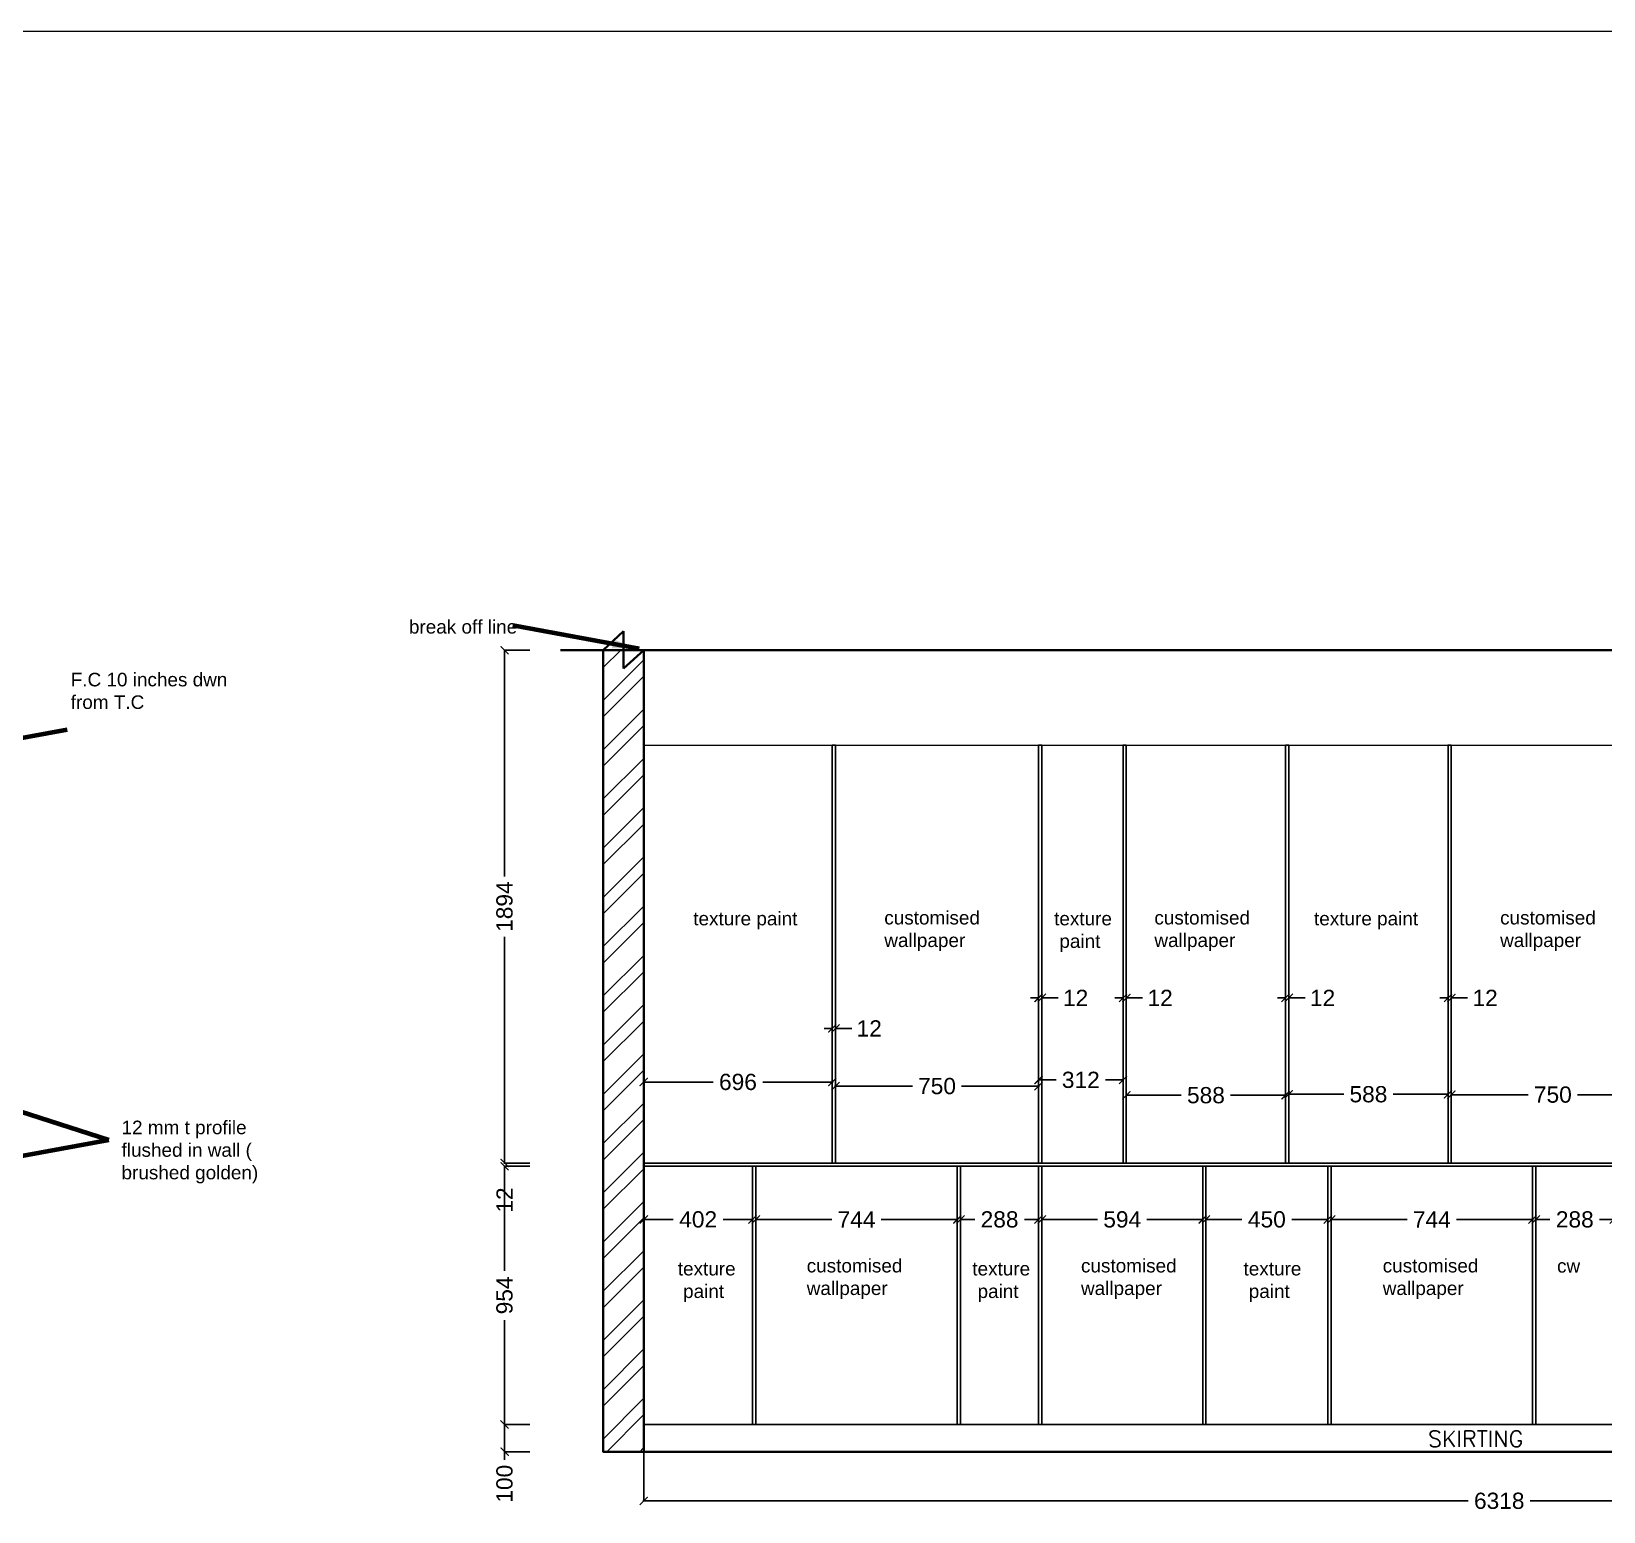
# Model space of a CAD drawing. Header units: millimetres. Extents: x 1464389 to 1998638, y -29162 to 256806.
# Drawn here: x 1537415 to 1543220, y 86248 to 91715 of the extents above; entities that cross this region are included whole.
import ezdxf

# ---------------------------------------------------------------- set-up
doc = ezdxf.new("R2010")
doc.units = ezdxf.units.MM
doc.header["$LTSCALE"] = 15
doc.header["$PDMODE"] = 35
doc.layers.get('0').update_dxf_attribs({"lineweight": 5})
for name, color, linetype, lineweight in [('A-Hatch', 251, 'Continuous', 9), ('dimension', 1, 'Continuous', 25), ('false ceiling', 124, 'Continuous', 9), ('leader', 10, 'Continuous', 18), ('LS_DR_TEXT', 7, 'Continuous', 13), ('LS_DR_Wall', 5, 'Continuous', 35)]:
    doc.layers.add(name, color=color, linetype=linetype, lineweight=lineweight)
doc.layers.add('Furnitures', color=7, linetype='Continuous', lineweight=25, true_color=0x753b00)
doc.layers.add('LS_DR_Skirting', color=154, linetype='Continuous')
doc.layers.add('Text', color=250, linetype='Continuous')
doc.styles.add('ARIAL', font='arial.ttf')
doc.styles.add('ROMANS', font='romans.shx')
doc.dimstyles.new('MD50', dxfattribs={"dimscale": 50, "dimtxt": 1.9, "dimasz": 1.3, "dimexe": 1.3, "dimexo": 2.38, "dimgap": 1, "dimtad": 1, "dimdec": 0, "dimzin": 3, "dimdsep": 46, "dimtxsty": 'ROMANS', "dimblk": 'OBLIQUE', "dimcen": -1.9, "dimdle": 1.3, "dimclrd": 150, "dimclre": 150, "dimclrt": 256, "dimadec": 0, "dimazin": 0, "dimtfac": 1, "dimtdec": 0, "dimtix": 1, "dimtmove": 2, "dimatfit": 3, "dimfxl": 1, "dimtolj": 1, "dimtzin": 3, "dimarcsym": 0})
doc.dimstyles.new('SC-25', dxfattribs={"dimtxt": 60, "dimasz": 30, "dimexe": 0, "dimexo": 0, "dimgap": 25, "dimtad": 0, "dimdec": 0, "dimzin": 0, "dimdsep": 46, "dimtxsty": 'ARIAL', "dimblk": 'ARCHTICK', "dimcen": 0.09, "dimdle": 3, "dimclrd": 251, "dimclre": 251, "dimclrt": 1, "dimadec": 0, "dimazin": 0, "dimtfac": 1, "dimtdec": 0, "dimtofl": 0, "dimtmove": 0, "dimatfit": 2, "dimfxl": 100, "dimtolj": 1, "dimtzin": 0, "dimarcsym": 0})

# ---------------------------------------------------------------- blocks, each defined once
blk = doc.blocks.new('_Oblique')
at = {"color": 0, "linetype": 'ByBlock', "lineweight": -2}
blk.add_line((-0.5, -0.5), (0.5, 0.5), dxfattribs=at)
blk = doc.blocks.new('_ArchTick')
at = {"color": 0, "linetype": 'ByBlock', "const_width": 0.15}
blk.add_lwpolyline([(-0.5, -0.5), (0.5, 0.5)], dxfattribs=at)
blk = doc.blocks.new('*D2265')
at = {"layer": 'Defpoints', "color": 0, "ltscale": 0.25, "transparency": 16777216}
for p in [(1539675.5, 87850.2), (1540371.5, 87850.2), (1540371.5, 87834.8)]:
    blk.add_point(p, dxfattribs=at)
at = {"layer": 'dimension', "color": 251, "lineweight": -2, "ltscale": 0.25, "transparency": 16777216}
for p, q in [((1539672.5, 87834.8), (1539932, 87834.8)), ((1539675.5, 87850.2), (1539675.5, 87834.8)), ((1540374.5, 87834.8), (1540114.9, 87834.8)), ((1540371.5, 87850.2), (1540371.5, 87834.8))]:
    blk.add_line(p, q, dxfattribs=at)
at = {"layer": 'dimension', "color": 251, "lineweight": -2, "ltscale": 0.25, "transparency": 16777216, "xscale": 30, "yscale": 30, "zscale": 30, "rotation": 180}
blk.add_blockref('_ArchTick', (1539675.5, 87834.8), dxfattribs=at)
at = {"layer": 'dimension', "color": 251, "lineweight": -2, "ltscale": 0.25, "transparency": 16777216, "xscale": 30, "yscale": 30, "zscale": 30}
blk.add_blockref('_ArchTick', (1540371.5, 87834.8), dxfattribs=at)
at = {"layer": 'dimension', "color": 1, "ltscale": 0.25, "transparency": 16777216, "insert": (1540023.5, 87834.8), "char_height": 60, "attachment_point": 5, "style": 'ARIAL'}
blk.add_mtext('\\A1;696', dxfattribs=at)
blk = doc.blocks.new('*D2266')
at = {"layer": 'Defpoints', "color": 0, "ltscale": 0.25, "transparency": 16777216}
for p in [(1539675.5, 87363.1), (1540077.5, 87363.1), (1540077.5, 87327.1)]:
    blk.add_point(p, dxfattribs=at)
at = {"layer": 'dimension', "color": 251, "lineweight": -2, "ltscale": 0.25, "transparency": 16777216}
for p, q in [((1539672.5, 87327.1), (1539784.3, 87327.1)), ((1539675.5, 87363.1), (1539675.5, 87327.1)), ((1540080.5, 87327.1), (1539968.7, 87327.1)), ((1540077.5, 87363.1), (1540077.5, 87327.1))]:
    blk.add_line(p, q, dxfattribs=at)
at = {"layer": 'dimension', "color": 251, "lineweight": -2, "ltscale": 0.25, "transparency": 16777216, "xscale": 30, "yscale": 30, "zscale": 30, "rotation": 180}
blk.add_blockref('_ArchTick', (1539675.5, 87327.1), dxfattribs=at)
at = {"layer": 'dimension', "color": 251, "lineweight": -2, "ltscale": 0.25, "transparency": 16777216, "xscale": 30, "yscale": 30, "zscale": 30}
blk.add_blockref('_ArchTick', (1540077.5, 87327.1), dxfattribs=at)
at = {"layer": 'dimension', "color": 1, "ltscale": 0.25, "transparency": 16777216, "insert": (1539876.5, 87327.1), "char_height": 60, "attachment_point": 5, "style": 'ARIAL'}
blk.add_mtext('\\A1;402', dxfattribs=at)
blk = doc.blocks.new('*D2267')
at = {"layer": 'Defpoints', "color": 0, "ltscale": 0.25, "transparency": 16777216}
for p in [(1540089.5, 87327.1), (1540833.5, 87327.1), (1540833.5, 87327.1)]:
    blk.add_point(p, dxfattribs=at)
at = {"layer": 'dimension', "color": 251, "lineweight": -2, "ltscale": 0.25, "transparency": 16777216}
for p, q in [((1540086.5, 87327.1), (1540370.6, 87327.1)), ((1540836.5, 87327.1), (1540552.4, 87327.1))]:
    blk.add_line(p, q, dxfattribs=at)
at = {"layer": 'dimension', "color": 251, "lineweight": -2, "ltscale": 0.25, "transparency": 16777216, "xscale": 30, "yscale": 30, "zscale": 30, "rotation": 180}
blk.add_blockref('_ArchTick', (1540089.5, 87327.1), dxfattribs=at)
at = {"layer": 'dimension', "color": 251, "lineweight": -2, "ltscale": 0.25, "transparency": 16777216, "xscale": 30, "yscale": 30, "zscale": 30}
blk.add_blockref('_ArchTick', (1540833.5, 87327.1), dxfattribs=at)
at = {"layer": 'dimension', "color": 1, "ltscale": 0.25, "transparency": 16777216, "insert": (1540461.5, 87327.1), "char_height": 60, "attachment_point": 5, "style": 'ARIAL'}
blk.add_mtext('\\A1;744', dxfattribs=at)
blk = doc.blocks.new('*D2268')
at = {"layer": 'Defpoints', "color": 0, "ltscale": 0.25, "transparency": 16777216}
for p in [(1541133.5, 87819.6), (1540383.5, 87630), (1541133.5, 87636.4)]:
    blk.add_point(p, dxfattribs=at)
at = {"layer": 'dimension', "color": 251, "lineweight": -2, "ltscale": 0.25, "transparency": 16777216}
for p, q in [((1540380.5, 87819.6), (1540667.5, 87819.6)), ((1540383.5, 87630), (1540383.5, 87819.6)), ((1541136.5, 87819.6), (1540849.4, 87819.6)), ((1541133.5, 87636.4), (1541133.5, 87819.6))]:
    blk.add_line(p, q, dxfattribs=at)
at = {"layer": 'dimension', "color": 251, "lineweight": -2, "ltscale": 0.25, "transparency": 16777216, "xscale": 30, "yscale": 30, "zscale": 30, "rotation": 180}
blk.add_blockref('_ArchTick', (1540383.5, 87819.6), dxfattribs=at)
at = {"layer": 'dimension', "color": 251, "lineweight": -2, "ltscale": 0.25, "transparency": 16777216, "xscale": 30, "yscale": 30, "zscale": 30}
blk.add_blockref('_ArchTick', (1541133.5, 87819.6), dxfattribs=at)
at = {"layer": 'dimension', "color": 1, "ltscale": 0.25, "transparency": 16777216, "insert": (1540758.5, 87819.6), "char_height": 60, "attachment_point": 5, "style": 'ARIAL'}
blk.add_mtext('\\A1;750', dxfattribs=at)
blk = doc.blocks.new('*D2269')
at = {"layer": 'Defpoints', "color": 0, "ltscale": 0.25, "transparency": 16777216}
for p in [(1541445.5, 87842.5), (1541133.5, 87750.9), (1541445.5, 87711.1)]:
    blk.add_point(p, dxfattribs=at)
at = {"layer": 'dimension', "color": 251, "lineweight": -2, "ltscale": 0.25, "transparency": 16777216}
for p, q in [((1541130.5, 87842.5), (1541198.5, 87842.5)), ((1541133.5, 87750.9), (1541133.5, 87842.5)), ((1541448.5, 87842.5), (1541380.4, 87842.5)), ((1541445.5, 87711.1), (1541445.5, 87842.5))]:
    blk.add_line(p, q, dxfattribs=at)
at = {"layer": 'dimension', "color": 251, "lineweight": -2, "ltscale": 0.25, "transparency": 16777216, "xscale": 30, "yscale": 30, "zscale": 30, "rotation": 180}
blk.add_blockref('_ArchTick', (1541133.5, 87842.5), dxfattribs=at)
at = {"layer": 'dimension', "color": 251, "lineweight": -2, "ltscale": 0.25, "transparency": 16777216, "xscale": 30, "yscale": 30, "zscale": 30}
blk.add_blockref('_ArchTick', (1541445.5, 87842.5), dxfattribs=at)
at = {"layer": 'dimension', "color": 1, "ltscale": 0.25, "transparency": 16777216, "insert": (1541289.5, 87842.5), "char_height": 60, "attachment_point": 5, "style": 'ARIAL'}
blk.add_mtext('\\A1;312', dxfattribs=at)
blk = doc.blocks.new('*D2270')
at = {"layer": 'Defpoints', "color": 0, "ltscale": 0.25, "transparency": 16777216}
for p in [(1541457.5, 87785.8), (1542045.5, 87785.8), (1542045.5, 87785.8)]:
    blk.add_point(p, dxfattribs=at)
at = {"layer": 'dimension', "color": 251, "lineweight": -2, "ltscale": 0.25, "transparency": 16777216}
for p, q in [((1541454.5, 87785.8), (1541660.1, 87785.8)), ((1542048.5, 87785.8), (1541842.8, 87785.8))]:
    blk.add_line(p, q, dxfattribs=at)
at = {"layer": 'dimension', "color": 251, "lineweight": -2, "ltscale": 0.25, "transparency": 16777216, "xscale": 30, "yscale": 30, "zscale": 30, "rotation": 180}
blk.add_blockref('_ArchTick', (1541457.5, 87785.8), dxfattribs=at)
at = {"layer": 'dimension', "color": 251, "lineweight": -2, "ltscale": 0.25, "transparency": 16777216, "xscale": 30, "yscale": 30, "zscale": 30}
blk.add_blockref('_ArchTick', (1542045.5, 87785.8), dxfattribs=at)
at = {"layer": 'dimension', "color": 1, "ltscale": 0.25, "transparency": 16777216, "insert": (1541751.5, 87785.8), "char_height": 60, "attachment_point": 5, "style": 'ARIAL'}
blk.add_mtext('\\A1;588', dxfattribs=at)
blk = doc.blocks.new('*D2271')
at = {"layer": 'Defpoints', "color": 0, "ltscale": 0.25, "transparency": 16777216}
for p in [(1542645.5, 87789.4), (1542057.5, 87769.9), (1542645.5, 87769.9)]:
    blk.add_point(p, dxfattribs=at)
at = {"layer": 'dimension', "color": 251, "lineweight": -2, "ltscale": 0.25, "transparency": 16777216}
for p, q in [((1542054.5, 87789.4), (1542260.1, 87789.4)), ((1542057.5, 87769.9), (1542057.5, 87789.4)), ((1542648.5, 87789.4), (1542442.8, 87789.4)), ((1542645.5, 87769.9), (1542645.5, 87789.4))]:
    blk.add_line(p, q, dxfattribs=at)
at = {"layer": 'dimension', "color": 251, "lineweight": -2, "ltscale": 0.25, "transparency": 16777216, "xscale": 30, "yscale": 30, "zscale": 30, "rotation": 180}
blk.add_blockref('_ArchTick', (1542057.5, 87789.4), dxfattribs=at)
at = {"layer": 'dimension', "color": 251, "lineweight": -2, "ltscale": 0.25, "transparency": 16777216, "xscale": 30, "yscale": 30, "zscale": 30}
blk.add_blockref('_ArchTick', (1542645.5, 87789.4), dxfattribs=at)
at = {"layer": 'dimension', "color": 1, "ltscale": 0.25, "transparency": 16777216, "insert": (1542351.5, 87789.4), "char_height": 60, "attachment_point": 5, "style": 'ARIAL'}
blk.add_mtext('\\A1;588', dxfattribs=at)
blk = doc.blocks.new('*D2272')
at = {"layer": 'Defpoints', "color": 0, "ltscale": 0.25, "transparency": 16777216}
for p in [(1543407.5, 87788), (1543407.5, 87776.2), (1542657.5, 87763.8)]:
    blk.add_point(p, dxfattribs=at)
at = {"layer": 'dimension', "color": 251, "lineweight": -2, "ltscale": 0.25, "transparency": 16777216}
for p, q in [((1542654.5, 87788), (1542941.5, 87788)), ((1542657.5, 87763.8), (1542657.5, 87788)), ((1543410.5, 87788), (1543123.4, 87788)), ((1543407.5, 87776.2), (1543407.5, 87788))]:
    blk.add_line(p, q, dxfattribs=at)
at = {"layer": 'dimension', "color": 251, "lineweight": -2, "ltscale": 0.25, "transparency": 16777216, "xscale": 30, "yscale": 30, "zscale": 30, "rotation": 180}
blk.add_blockref('_ArchTick', (1542657.5, 87788), dxfattribs=at)
at = {"layer": 'dimension', "color": 251, "lineweight": -2, "ltscale": 0.25, "transparency": 16777216, "xscale": 30, "yscale": 30, "zscale": 30}
blk.add_blockref('_ArchTick', (1543407.5, 87788), dxfattribs=at)
at = {"layer": 'dimension', "color": 1, "ltscale": 0.25, "transparency": 16777216, "insert": (1543032.5, 87788), "char_height": 60, "attachment_point": 5, "style": 'ARIAL'}
blk.add_mtext('\\A1;750', dxfattribs=at)
blk = doc.blocks.new('*D2278')
at = {"layer": 'Defpoints', "color": 0, "ltscale": 0.25, "transparency": 16777216}
for p in [(1540371.5, 88032.8), (1540383.5, 88032.8), (1540383.5, 88032.8)]:
    blk.add_point(p, dxfattribs=at)
at = {"layer": 'dimension', "color": 251, "lineweight": -2, "ltscale": 0.25, "transparency": 16777216}
for p, q in [((1540371.5, 88032.8), (1540341.5, 88032.8)), ((1540383.5, 88032.8), (1540443.5, 88032.8))]:
    blk.add_line(p, q, dxfattribs=at)
at = {"layer": 'dimension', "color": 251, "lineweight": -2, "ltscale": 0.25, "transparency": 16777216, "xscale": 30, "yscale": 30, "zscale": 30}
blk.add_blockref('_ArchTick', (1540371.5, 88032.8), dxfattribs=at)
at = {"layer": 'dimension', "color": 251, "lineweight": -2, "ltscale": 0.25, "transparency": 16777216, "xscale": 30, "yscale": 30, "zscale": 30, "rotation": 180}
blk.add_blockref('_ArchTick', (1540383.5, 88032.8), dxfattribs=at)
at = {"layer": 'dimension', "color": 1, "ltscale": 0.25, "transparency": 16777216, "insert": (1540508.3, 88032.8), "char_height": 60, "attachment_point": 5, "style": 'ARIAL'}
blk.add_mtext('\\A1;12', dxfattribs=at)
blk = doc.blocks.new('*D1624')
at = {"layer": 'Defpoints', "color": 0, "ltscale": 0.25, "transparency": 16777216}
for p in [(1541133.5, 88145.5), (1541145.5, 88145.5), (1541145.5, 88145.5)]:
    blk.add_point(p, dxfattribs=at)
at = {"layer": 'dimension', "color": 251, "lineweight": -2, "ltscale": 0.25, "transparency": 16777216}
for p, q in [((1541133.5, 88145.5), (1541103.5, 88145.5)), ((1541145.5, 88145.5), (1541205.5, 88145.5))]:
    blk.add_line(p, q, dxfattribs=at)
at = {"layer": 'dimension', "color": 251, "lineweight": -2, "ltscale": 0.25, "transparency": 16777216, "xscale": 30, "yscale": 30, "zscale": 30}
blk.add_blockref('_ArchTick', (1541133.5, 88145.5), dxfattribs=at)
at = {"layer": 'dimension', "color": 251, "lineweight": -2, "ltscale": 0.25, "transparency": 16777216, "xscale": 30, "yscale": 30, "zscale": 30, "rotation": 180}
blk.add_blockref('_ArchTick', (1541145.5, 88145.5), dxfattribs=at)
at = {"layer": 'dimension', "color": 1, "ltscale": 0.25, "transparency": 16777216, "insert": (1541270.3, 88145.5), "char_height": 60, "attachment_point": 5, "style": 'ARIAL'}
blk.add_mtext('\\A1;12', dxfattribs=at)
blk = doc.blocks.new('*D1625')
at = {"layer": 'Defpoints', "color": 0, "ltscale": 0.25, "transparency": 16777216}
for p in [(1541445.5, 88145.5), (1541457.5, 88145.5), (1541457.5, 88145.5)]:
    blk.add_point(p, dxfattribs=at)
at = {"layer": 'dimension', "color": 251, "lineweight": -2, "ltscale": 0.25, "transparency": 16777216}
for p, q in [((1541445.5, 88145.5), (1541415.5, 88145.5)), ((1541457.5, 88145.5), (1541517.5, 88145.5))]:
    blk.add_line(p, q, dxfattribs=at)
at = {"layer": 'dimension', "color": 251, "lineweight": -2, "ltscale": 0.25, "transparency": 16777216, "xscale": 30, "yscale": 30, "zscale": 30}
blk.add_blockref('_ArchTick', (1541445.5, 88145.5), dxfattribs=at)
at = {"layer": 'dimension', "color": 251, "lineweight": -2, "ltscale": 0.25, "transparency": 16777216, "xscale": 30, "yscale": 30, "zscale": 30, "rotation": 180}
blk.add_blockref('_ArchTick', (1541457.5, 88145.5), dxfattribs=at)
at = {"layer": 'dimension', "color": 1, "ltscale": 0.25, "transparency": 16777216, "insert": (1541582.3, 88145.5), "char_height": 60, "attachment_point": 5, "style": 'ARIAL'}
blk.add_mtext('\\A1;12', dxfattribs=at)
blk = doc.blocks.new('*D1626')
at = {"layer": 'Defpoints', "color": 0, "ltscale": 0.25, "transparency": 16777216}
for p in [(1542045.5, 88145.5), (1542057.5, 88145.5), (1542057.5, 88145.5)]:
    blk.add_point(p, dxfattribs=at)
at = {"layer": 'dimension', "color": 251, "lineweight": -2, "ltscale": 0.25, "transparency": 16777216}
for p, q in [((1542045.5, 88145.5), (1542015.5, 88145.5)), ((1542057.5, 88145.5), (1542117.5, 88145.5))]:
    blk.add_line(p, q, dxfattribs=at)
at = {"layer": 'dimension', "color": 251, "lineweight": -2, "ltscale": 0.25, "transparency": 16777216, "xscale": 30, "yscale": 30, "zscale": 30}
blk.add_blockref('_ArchTick', (1542045.5, 88145.5), dxfattribs=at)
at = {"layer": 'dimension', "color": 251, "lineweight": -2, "ltscale": 0.25, "transparency": 16777216, "xscale": 30, "yscale": 30, "zscale": 30, "rotation": 180}
blk.add_blockref('_ArchTick', (1542057.5, 88145.5), dxfattribs=at)
at = {"layer": 'dimension', "color": 1, "ltscale": 0.25, "transparency": 16777216, "insert": (1542182.3, 88145.5), "char_height": 60, "attachment_point": 5, "style": 'ARIAL'}
blk.add_mtext('\\A1;12', dxfattribs=at)
blk = doc.blocks.new('*D1627')
at = {"layer": 'Defpoints', "color": 0, "ltscale": 0.25, "transparency": 16777216}
for p in [(1542645.5, 88145.5), (1542657.5, 88145.5), (1542657.5, 88145.5)]:
    blk.add_point(p, dxfattribs=at)
at = {"layer": 'dimension', "color": 251, "lineweight": -2, "ltscale": 0.25, "transparency": 16777216}
for p, q in [((1542645.5, 88145.5), (1542615.5, 88145.5)), ((1542657.5, 88145.5), (1542717.5, 88145.5))]:
    blk.add_line(p, q, dxfattribs=at)
at = {"layer": 'dimension', "color": 251, "lineweight": -2, "ltscale": 0.25, "transparency": 16777216, "xscale": 30, "yscale": 30, "zscale": 30}
blk.add_blockref('_ArchTick', (1542645.5, 88145.5), dxfattribs=at)
at = {"layer": 'dimension', "color": 251, "lineweight": -2, "ltscale": 0.25, "transparency": 16777216, "xscale": 30, "yscale": 30, "zscale": 30, "rotation": 180}
blk.add_blockref('_ArchTick', (1542657.5, 88145.5), dxfattribs=at)
at = {"layer": 'dimension', "color": 1, "ltscale": 0.25, "transparency": 16777216, "insert": (1542782.3, 88145.5), "char_height": 60, "attachment_point": 5, "style": 'ARIAL'}
blk.add_mtext('\\A1;12', dxfattribs=at)
blk = doc.blocks.new('*D2279')
at = {"layer": 'Defpoints', "color": 0, "ltscale": 0.25, "transparency": 16777216}
for p in [(1540845.5, 87311.4), (1541133.5, 87327.1), (1541133.5, 87311.4)]:
    blk.add_point(p, dxfattribs=at)
at = {"layer": 'dimension', "color": 251, "lineweight": -2, "ltscale": 0.25, "transparency": 16777216}
for p, q in [((1540842.5, 87327.1), (1540897.6, 87327.1)), ((1540845.5, 87311.4), (1540845.5, 87327.1)), ((1541136.5, 87327.1), (1541081.3, 87327.1)), ((1541133.5, 87311.4), (1541133.5, 87327.1))]:
    blk.add_line(p, q, dxfattribs=at)
at = {"layer": 'dimension', "color": 251, "lineweight": -2, "ltscale": 0.25, "transparency": 16777216, "xscale": 30, "yscale": 30, "zscale": 30, "rotation": 180}
blk.add_blockref('_ArchTick', (1540845.5, 87327.1), dxfattribs=at)
at = {"layer": 'dimension', "color": 251, "lineweight": -2, "ltscale": 0.25, "transparency": 16777216, "xscale": 30, "yscale": 30, "zscale": 30}
blk.add_blockref('_ArchTick', (1541133.5, 87327.1), dxfattribs=at)
at = {"layer": 'dimension', "color": 1, "ltscale": 0.25, "transparency": 16777216, "insert": (1540989.5, 87327.1), "char_height": 60, "attachment_point": 5, "style": 'ARIAL'}
blk.add_mtext('\\A1;288', dxfattribs=at)
blk = doc.blocks.new('*D2280')
at = {"layer": 'Defpoints', "color": 0, "ltscale": 0.25, "transparency": 16777216}
for p in [(1541145.5, 87319.1), (1541739.5, 87327.1), (1541739.5, 87319.1)]:
    blk.add_point(p, dxfattribs=at)
at = {"layer": 'dimension', "color": 251, "lineweight": -2, "ltscale": 0.25, "transparency": 16777216}
for p, q in [((1541142.5, 87327.1), (1541351.3, 87327.1)), ((1541145.5, 87319.1), (1541145.5, 87327.1)), ((1541742.5, 87327.1), (1541533.6, 87327.1)), ((1541739.5, 87319.1), (1541739.5, 87327.1))]:
    blk.add_line(p, q, dxfattribs=at)
at = {"layer": 'dimension', "color": 251, "lineweight": -2, "ltscale": 0.25, "transparency": 16777216, "xscale": 30, "yscale": 30, "zscale": 30, "rotation": 180}
blk.add_blockref('_ArchTick', (1541145.5, 87327.1), dxfattribs=at)
at = {"layer": 'dimension', "color": 251, "lineweight": -2, "ltscale": 0.25, "transparency": 16777216, "xscale": 30, "yscale": 30, "zscale": 30}
blk.add_blockref('_ArchTick', (1541739.5, 87327.1), dxfattribs=at)
at = {"layer": 'dimension', "color": 1, "ltscale": 0.25, "transparency": 16777216, "insert": (1541442.5, 87327.1), "char_height": 60, "attachment_point": 5, "style": 'ARIAL'}
blk.add_mtext('\\A1;594', dxfattribs=at)
blk = doc.blocks.new('*D2281')
at = {"layer": 'Defpoints', "color": 0, "ltscale": 0.25, "transparency": 16777216}
for p in [(1541751.5, 87320.9), (1542201.5, 87327.1), (1542201.5, 87320.9)]:
    blk.add_point(p, dxfattribs=at)
at = {"layer": 'dimension', "color": 251, "lineweight": -2, "ltscale": 0.25, "transparency": 16777216}
for p, q in [((1541748.5, 87327.1), (1541884.1, 87327.1)), ((1541751.5, 87320.9), (1541751.5, 87327.1)), ((1542204.5, 87327.1), (1542068.9, 87327.1)), ((1542201.5, 87320.9), (1542201.5, 87327.1))]:
    blk.add_line(p, q, dxfattribs=at)
at = {"layer": 'dimension', "color": 251, "lineweight": -2, "ltscale": 0.25, "transparency": 16777216, "xscale": 30, "yscale": 30, "zscale": 30, "rotation": 180}
blk.add_blockref('_ArchTick', (1541751.5, 87327.1), dxfattribs=at)
at = {"layer": 'dimension', "color": 251, "lineweight": -2, "ltscale": 0.25, "transparency": 16777216, "xscale": 30, "yscale": 30, "zscale": 30}
blk.add_blockref('_ArchTick', (1542201.5, 87327.1), dxfattribs=at)
at = {"layer": 'dimension', "color": 1, "ltscale": 0.25, "transparency": 16777216, "insert": (1541976.5, 87327.1), "char_height": 60, "attachment_point": 5, "style": 'ARIAL'}
blk.add_mtext('\\A1;450', dxfattribs=at)
blk = doc.blocks.new('*D2282')
at = {"layer": 'Defpoints', "color": 0, "ltscale": 0.25, "transparency": 16777216}
for p in [(1542213.5, 87327.1), (1542957.5, 87327.1), (1542957.5, 87318.3)]:
    blk.add_point(p, dxfattribs=at)
at = {"layer": 'dimension', "color": 251, "lineweight": -2, "ltscale": 0.25, "transparency": 16777216}
for p, q in [((1542210.5, 87327.1), (1542494.6, 87327.1)), ((1542960.5, 87327.1), (1542676.4, 87327.1)), ((1542957.5, 87318.3), (1542957.5, 87327.1))]:
    blk.add_line(p, q, dxfattribs=at)
at = {"layer": 'dimension', "color": 251, "lineweight": -2, "ltscale": 0.25, "transparency": 16777216, "xscale": 30, "yscale": 30, "zscale": 30, "rotation": 180}
blk.add_blockref('_ArchTick', (1542213.5, 87327.1), dxfattribs=at)
at = {"layer": 'dimension', "color": 251, "lineweight": -2, "ltscale": 0.25, "transparency": 16777216, "xscale": 30, "yscale": 30, "zscale": 30}
blk.add_blockref('_ArchTick', (1542957.5, 87327.1), dxfattribs=at)
at = {"layer": 'dimension', "color": 1, "ltscale": 0.25, "transparency": 16777216, "insert": (1542585.5, 87327.1), "char_height": 60, "attachment_point": 5, "style": 'ARIAL'}
blk.add_mtext('\\A1;744', dxfattribs=at)
blk = doc.blocks.new('*D2283')
at = {"layer": 'Defpoints', "color": 0, "ltscale": 0.25, "transparency": 16777216}
for p in [(1542969.5, 87327.1), (1543257.5, 87327.1), (1543257.5, 87327.1)]:
    blk.add_point(p, dxfattribs=at)
at = {"layer": 'dimension', "color": 251, "lineweight": -2, "ltscale": 0.25, "transparency": 16777216}
for p, q in [((1542966.5, 87327.1), (1543021.6, 87327.1)), ((1543260.5, 87327.1), (1543205.3, 87327.1))]:
    blk.add_line(p, q, dxfattribs=at)
at = {"layer": 'dimension', "color": 251, "lineweight": -2, "ltscale": 0.25, "transparency": 16777216, "xscale": 30, "yscale": 30, "zscale": 30, "rotation": 180}
blk.add_blockref('_ArchTick', (1542969.5, 87327.1), dxfattribs=at)
at = {"layer": 'dimension', "color": 251, "lineweight": -2, "ltscale": 0.25, "transparency": 16777216, "xscale": 30, "yscale": 30, "zscale": 30}
blk.add_blockref('_ArchTick', (1543257.5, 87327.1), dxfattribs=at)
at = {"layer": 'dimension', "color": 1, "ltscale": 0.25, "transparency": 16777216, "insert": (1543113.5, 87327.1), "char_height": 60, "attachment_point": 5, "style": 'ARIAL'}
blk.add_mtext('\\A1;288', dxfattribs=at)
blk = doc.blocks.new('*D1633')
at = {"layer": 'Defpoints', "color": 0, "ltscale": 0.25, "transparency": 16777216}
for p in [(1539255.3, 86569.7), (1539161.6, 86469.5), (1539255.3, 86469.5)]:
    blk.add_point(p, dxfattribs=at)
at = {"layer": 'dimension', "color": 251, "lineweight": -2, "ltscale": 0.25, "transparency": 16777216}
for p, q in [((1539161.6, 86572.7), (1539161.6, 86469.5)), ((1539255.3, 86569.7), (1539161.6, 86569.7)), ((1539255.3, 86469.5), (1539161.6, 86469.5)), ((1539161.6, 86469.5), (1539161.6, 86439.5))]:
    blk.add_line(p, q, dxfattribs=at)
at = {"layer": 'dimension', "color": 251, "lineweight": -2, "ltscale": 0.25, "transparency": 16777216, "xscale": 30, "yscale": 30, "zscale": 30}
for p, rotation in [((1539161.6, 86569.7), 90), ((1539161.6, 86469.5), 270)]:
    blk.add_blockref('_ArchTick', p, dxfattribs=dict(at, rotation=rotation))
at = {"layer": 'dimension', "color": 1, "ltscale": 0.25, "transparency": 16777216, "insert": (1539161.6, 86351.1), "char_height": 60, "attachment_point": 5, "rotation": 90, "style": 'ARIAL'}
blk.add_mtext('\\A1;100', dxfattribs=at)
blk = doc.blocks.new('*D1634')
at = {"layer": 'Defpoints', "color": 0, "ltscale": 0.25, "transparency": 16777216}
for p in [(1539161.6, 87523.7), (1539255.3, 87523.7), (1539255.3, 86569.7)]:
    blk.add_point(p, dxfattribs=at)
at = {"layer": 'dimension', "color": 251, "lineweight": -2, "ltscale": 0.25, "transparency": 16777216}
for p, q in [((1539161.6, 87526.7), (1539161.6, 87137.9)), ((1539255.3, 87523.7), (1539161.6, 87523.7)), ((1539161.6, 86566.7), (1539161.6, 86955.6)), ((1539255.3, 86569.7), (1539161.6, 86569.7))]:
    blk.add_line(p, q, dxfattribs=at)
at = {"layer": 'dimension', "color": 251, "lineweight": -2, "ltscale": 0.25, "transparency": 16777216, "xscale": 30, "yscale": 30, "zscale": 30}
for p, rotation in [((1539161.6, 87523.7), 90), ((1539161.6, 86569.7), 270)]:
    blk.add_blockref('_ArchTick', p, dxfattribs=dict(at, rotation=rotation))
at = {"layer": 'dimension', "color": 1, "ltscale": 0.25, "transparency": 16777216, "insert": (1539161.6, 87046.7), "char_height": 60, "attachment_point": 5, "rotation": 90, "style": 'ARIAL'}
blk.add_mtext('\\A1;954', dxfattribs=at)
blk = doc.blocks.new('*D1635')
at = {"layer": 'Defpoints', "color": 0, "ltscale": 0.25, "transparency": 16777216}
for p in [(1539161.6, 87523.7), (1539255.3, 87535.7), (1539255.3, 87523.7)]:
    blk.add_point(p, dxfattribs=at)
at = {"layer": 'dimension', "color": 251, "lineweight": -2, "ltscale": 0.25, "transparency": 16777216}
for p, q in [((1539161.6, 87535.7), (1539161.6, 87565.7)), ((1539255.3, 87535.7), (1539161.6, 87535.7)), ((1539255.3, 87523.7), (1539161.6, 87523.7)), ((1539161.6, 87523.7), (1539161.6, 87463.7))]:
    blk.add_line(p, q, dxfattribs=at)
at = {"layer": 'dimension', "color": 251, "lineweight": -2, "ltscale": 0.25, "transparency": 16777216, "xscale": 30, "yscale": 30, "zscale": 30}
for p, rotation in [((1539161.6, 87535.7), 270), ((1539161.6, 87523.7), 90)]:
    blk.add_blockref('_ArchTick', p, dxfattribs=dict(at, rotation=rotation))
at = {"layer": 'dimension', "color": 1, "ltscale": 0.25, "transparency": 16777216, "insert": (1539161.6, 87398.9), "char_height": 60, "attachment_point": 5, "rotation": 90, "style": 'ARIAL'}
blk.add_mtext('\\A1;12', dxfattribs=at)
blk = doc.blocks.new('*D1636')
at = {"layer": 'Defpoints', "color": 0, "ltscale": 0.25, "transparency": 16777216}
for p in [(1539161.6, 89429.5), (1539255.3, 89429.5), (1539255.3, 87535.7)]:
    blk.add_point(p, dxfattribs=at)
at = {"layer": 'dimension', "color": 251, "lineweight": -2, "ltscale": 0.25, "transparency": 16777216}
for p, q in [((1539161.6, 89432.5), (1539161.6, 88594.2)), ((1539255.3, 89429.5), (1539161.6, 89429.5)), ((1539161.6, 87532.7), (1539161.6, 88371)), ((1539255.3, 87535.7), (1539161.6, 87535.7))]:
    blk.add_line(p, q, dxfattribs=at)
at = {"layer": 'dimension', "color": 251, "lineweight": -2, "ltscale": 0.25, "transparency": 16777216, "xscale": 30, "yscale": 30, "zscale": 30}
for p, rotation in [((1539161.6, 89429.5), 90), ((1539161.6, 87535.7), 270)]:
    blk.add_blockref('_ArchTick', p, dxfattribs=dict(at, rotation=rotation))
at = {"layer": 'dimension', "color": 1, "ltscale": 0.25, "transparency": 16777216, "insert": (1539161.6, 88482.6), "char_height": 60, "attachment_point": 5, "rotation": 90, "style": 'ARIAL'}
blk.add_mtext('\\A1;1894', dxfattribs=at)
blk = doc.blocks.new('*D2289')
at = {"layer": 'Defpoints', "color": 0, "ltscale": 0.25, "transparency": 16777216}
for p in [(1539675.5, 86469.5), (1545993.5, 86469.5), (1545993.5, 86287.7)]:
    blk.add_point(p, dxfattribs=at)
at = {"layer": 'dimension', "color": 251, "lineweight": -2, "ltscale": 0.25, "transparency": 16777216}
for p, q in [((1539675.5, 86469.5), (1539675.5, 86287.7)), ((1545993.5, 86469.5), (1545993.5, 86287.7)), ((1539672.5, 86287.7), (1542719.7, 86287.7)), ((1545996.5, 86287.7), (1542949.3, 86287.7))]:
    blk.add_line(p, q, dxfattribs=at)
at = {"layer": 'dimension', "color": 251, "lineweight": -2, "ltscale": 0.25, "transparency": 16777216, "xscale": 30, "yscale": 30, "zscale": 30, "rotation": 180}
blk.add_blockref('_ArchTick', (1539675.5, 86287.7), dxfattribs=at)
at = {"layer": 'dimension', "color": 251, "lineweight": -2, "ltscale": 0.25, "transparency": 16777216, "xscale": 30, "yscale": 30, "zscale": 30}
blk.add_blockref('_ArchTick', (1545993.5, 86287.7), dxfattribs=at)
at = {"layer": 'dimension', "color": 1, "ltscale": 0.25, "transparency": 16777216, "insert": (1542834.5, 86287.7), "char_height": 60, "attachment_point": 5, "style": 'ARIAL'}
blk.add_mtext('\\A1;6318', dxfattribs=at)

msp = doc.modelspace()

# ---------------------------------------------------------------- hatches: boundary and pattern name
at = {"layer": 'A-Hatch'}
h = msp.add_hatch(dxfattribs=at)
h.set_pattern_fill('ANSI32', color=256, scale=13.497564)
h.set_pattern_definition([(45, (1717919.15, 567090.27), (-90.908683, 90.908683), []), (45, (1717979.76, 567090.27), (-90.908683, 90.908683), [])])
h.paths.add_polyline_path([(1543169.8, 87578.4), (1542967.3, 87578.4)])
h.paths.add_polyline_path([(1539674.7, 89429.5), (1539526.2, 89429.5), (1539525.5, 86469.5), (1539673.9, 86469.5)])

# ---------------------------------------------------------------- linework, layer by layer
at = {"ltscale": 0.25}
msp.add_lwpolyline([(1566247, 91715.1), (1520964.5, 91715.1)], dxfattribs=at)
at = {"layer": 'false ceiling', "ltscale": 0.25}
msp.add_line((1539675.5, 89079.5), (1545993.5, 89079.5), dxfattribs=at)
at = {"layer": 'Furnitures', "ltscale": 0.25}
for p, q in [((1541145.5, 87523.7), (1541145.5, 86569.7)), ((1541751.5, 87523.7), (1541751.5, 86569.7))]:
    msp.add_line(p, q, dxfattribs=at)
for points in [[(1540383.5, 89079.5), (1540383.5, 87535.7), (1540371.5, 87535.7), (1540371.5, 89079.5)], [(1541145.5, 89079.5), (1541145.5, 87535.7), (1541133.5, 87535.7), (1541133.5, 89079.5)], [(1541457.5, 89079.5), (1541457.5, 87535.7), (1541445.5, 87535.7), (1541445.5, 89079.5)], [(1541457.5, 89079.5), (1541457.5, 87535.7), (1541445.5, 87535.7), (1541445.5, 89079.5)], [(1542057.5, 89079.5), (1542057.5, 87535.7), (1542045.5, 87535.7), (1542045.5, 89079.5)], [(1542057.5, 89079.5), (1542057.5, 87535.7), (1542045.5, 87535.7), (1542045.5, 89079.5)], [(1542657.5, 89079.5), (1542657.5, 87535.7), (1542645.5, 87535.7), (1542645.5, 89079.5)], [(1539675.5, 87535.7), (1545993.5, 87535.7), (1545993.5, 87523.7), (1539675.5, 87523.7)], [(1540089.5, 87523.7), (1540089.5, 86569.7), (1540077.5, 86569.7), (1540077.5, 87523.7)], [(1540845.5, 87523.7), (1540845.5, 86569.7), (1540833.5, 86569.7), (1540833.5, 87523.7)], [(1541145.5, 87523.7), (1541145.5, 86569.7), (1541133.5, 86569.7), (1541133.5, 87523.7)], [(1541751.5, 87523.7), (1541751.5, 86569.7), (1541739.5, 86569.7), (1541739.5, 87523.7)], [(1542213.5, 87523.7), (1542213.5, 86569.7), (1542201.5, 86569.7), (1542201.5, 87523.7)], [(1542969.5, 87523.7), (1542969.5, 86569.7), (1542957.5, 86569.7), (1542957.5, 87523.7)]]:
    msp.add_lwpolyline(points, close=True, dxfattribs=at)
at = {"layer": 'LS_DR_Skirting', "ltscale": 0.25}
msp.add_line((1539675.5, 86569.7), (1545993.5, 86569.7), dxfattribs=at)
at = {"layer": 'LS_DR_Wall'}
for p, q in [((1539525.5, 89429.5), (1539600.5, 89500.2)), ((1539600.5, 89362), (1539600.5, 89500.2)), ((1539367.7, 89429.5), (1539525.5, 89429.5)), ((1539525.5, 86469.5), (1539525.5, 89429.5)), ((1539675.5, 89429.5), (1539600.5, 89362))]:
    msp.add_line(p, q, dxfattribs=at)
for points in [[(1539525.5, 89429.5), (1545993.5, 89429.5), (1545993.5, 86469.5), (1539525.5, 86469.5)], [(1539675.5, 89429.5), (1545993.5, 89429.5), (1545993.5, 86469.5), (1539675.5, 86469.5)]]:
    msp.add_lwpolyline(points, close=True, dxfattribs=at)

# ---------------------------------------------------------------- texts
at = {"layer": 'LS_DR_TEXT', "char_height": 50, "style": 'ARIAL'}
for s, insert, attachment_point in [('break off line', (1539208.4, 89541.1), 3), ('F.C 10 inches dwn from T.C', (1537559.7, 89346.2), 1), ('12 mm t profile flushed in wall ( brushed golden)', (1537747.3, 87692.1), 1)]:
    msp.add_mtext_dynamic_manual_height_columns(s, width=601.013, gutter_width=375, heights=[0], dxfattribs=dict(at, insert=insert, attachment_point=attachment_point))
at = {"layer": 'LS_DR_TEXT', "ltscale": 0.25, "insert": (1542512.5, 86546.9), "char_height": 60, "attachment_point": 1, "style": 'ROMANS'}
msp.add_mtext_dynamic_manual_height_columns('\\pxqc;SKIRTING ', width=469.919, gutter_width=375, heights=[0], dxfattribs=at)
at = {"layer": 'Text', "char_height": 50, "attachment_point": 1, "style": 'ARIAL'}
for s, width, insert in [('customised\\Pwallpaper', 601.013, (1540563.8, 88466.7)), ('customised\\Pwallpaper', 601.013, (1541561.1, 88466.7)), ('customised\\Pwallpaper', 601.013, (1542837.8, 88466.7)), ('texture paint', 1207.398, (1539858.5, 88463.5)), ('texture\\P paint', 601.013, (1541190.9, 88463.5)), ('texture paint', 1207.398, (1542150.6, 88463.5)), ('texture\\P paint', 601.013, (1539801.4, 87170.4)), ('customised\\Pwallpaper', 601.013, (1540277.4, 87181.5)), ('texture\\P paint', 601.013, (1540888.9, 87170.4)), ('customised\\Pwallpaper', 601.013, (1541290.1, 87181.5)), ('texture\\P paint', 601.013, (1541890.3, 87170.4)), ('customised\\Pwallpaper', 601.013, (1542404.3, 87181.5)), ('cw', 601.013, (1543048, 87180.8))]:
    msp.add_mtext_dynamic_manual_height_columns(s, width=width, gutter_width=375, heights=[0], dxfattribs=dict(at, insert=insert))

# ---------------------------------------------------------------- dimensions: what is measured, and where the dimension line sits
at = {"layer": 'dimension', "ltscale": 0.25}
for base, p1, p2, picture, middle in [((1539161.6, 89429.5), (1539255.3, 87535.7), (1539255.3, 89429.5), '*D1636', (1539161.6, 88482.6)), ((1539161.6, 87523.7), (1539255.3, 87535.7), (1539255.3, 87523.7), '*D1635', (1539161.6, 87398.9)), ((1539161.6, 87523.7), (1539255.3, 86569.7), (1539255.3, 87523.7), '*D1634', (1539161.6, 87046.7)), ((1539161.6, 86469.5), (1539255.3, 86569.7), (1539255.3, 86469.5), '*D1633', (1539161.6, 86351.1))]:
    dim = msp.add_linear_dim(base=base, p1=p1, p2=p2, angle=90, dimstyle='SC-25', dxfattribs=at)
    dim.commit()
    dim.dimension.update_dxf_attribs({"geometry": picture, "text_midpoint": middle})
for base, p1, p2, picture, middle in [((1541145.5, 88145.5), (1541133.5, 88145.5), (1541145.5, 88145.5), '*D1624', (1541270.3, 88145.5)), ((1541457.5, 88145.5), (1541445.5, 88145.5), (1541457.5, 88145.5), '*D1625', (1541582.3, 88145.5)), ((1542057.5, 88145.5), (1542045.5, 88145.5), (1542057.5, 88145.5), '*D1626', (1542182.3, 88145.5)), ((1542657.5, 88145.5), (1542645.5, 88145.5), (1542657.5, 88145.5), '*D1627', (1542782.3, 88145.5)), ((1540383.5, 88032.8), (1540371.5, 88032.8), (1540383.5, 88032.8), '*D2278', (1540508.3, 88032.8)), ((1540371.5, 87834.8), (1539675.5, 87850.2), (1540371.5, 87850.2), '*D2265', (1540023.5, 87834.8)), ((1541133.5, 87819.6), (1540383.5, 87630), (1541133.5, 87636.4), '*D2268', (1540758.5, 87819.6)), ((1541445.5, 87842.5), (1541133.5, 87750.9), (1541445.5, 87711.1), '*D2269', (1541289.5, 87842.5)), ((1542045.5, 87785.8), (1541457.5, 87785.8), (1542045.5, 87785.8), '*D2270', (1541751.5, 87785.8)), ((1542645.5, 87789.4), (1542057.5, 87769.9), (1542645.5, 87769.9), '*D2271', (1542351.5, 87789.4)), ((1543407.5, 87788), (1542657.5, 87763.8), (1543407.5, 87776.2), '*D2272', (1543032.5, 87788)), ((1540077.5, 87327.1), (1539675.5, 87363.1), (1540077.5, 87363.1), '*D2266', (1539876.5, 87327.1)), ((1540833.5, 87327.1), (1540089.5, 87327.1), (1540833.5, 87327.1), '*D2267', (1540461.5, 87327.1)), ((1541133.5, 87327.1), (1540845.5, 87311.4), (1541133.5, 87311.4), '*D2279', (1540989.5, 87327.1)), ((1541739.5, 87327.1), (1541145.5, 87319.1), (1541739.5, 87319.1), '*D2280', (1541442.5, 87327.1)), ((1542201.5, 87327.1), (1541751.5, 87320.9), (1542201.5, 87320.9), '*D2281', (1541976.5, 87327.1)), ((1542957.5, 87327.1), (1542213.5, 87327.1), (1542957.5, 87318.3), '*D2282', (1542585.5, 87327.1)), ((1543257.5, 87327.1), (1542969.5, 87327.1), (1543257.5, 87327.1), '*D2283', (1543113.5, 87327.1)), ((1545993.5, 86287.7), (1539675.5, 86469.5), (1545993.5, 86469.5), '*D2289', (1542834.5, 86287.7))]:
    dim = msp.add_linear_dim(base=base, p1=p1, p2=p2, dimstyle='SC-25', dxfattribs=at)
    dim.commit()
    dim.dimension.update_dxf_attribs({"geometry": picture, "text_midpoint": middle})

# ---------------------------------------------------------------- leaders
at = {"layer": 'leader', "ltscale": 0.25}
for points in [[(1539658.8, 89435.3), (1539192.6, 89520.9)], [(1537080.6, 89051.1), (1537546.8, 89136.6)], [(1536668.1, 87952.4), (1537700, 87621.3)], [(1537233.9, 87535.7), (1537700, 87621.3)]]:
    msp.add_leader(points, dimstyle='MD50', override={"dimtxt": 2, "dimasz": 2, "dimgap": 1, "dimtad": 0, "dimclrd": 256, "dimclre": 8, "dimclrt": 1, "dimfxl": 30, "dimlwd": 65535, "dimlwe": 65535, "dimarcsym": 2}, dxfattribs=at)

doc.saveas('drawing.dxf')
